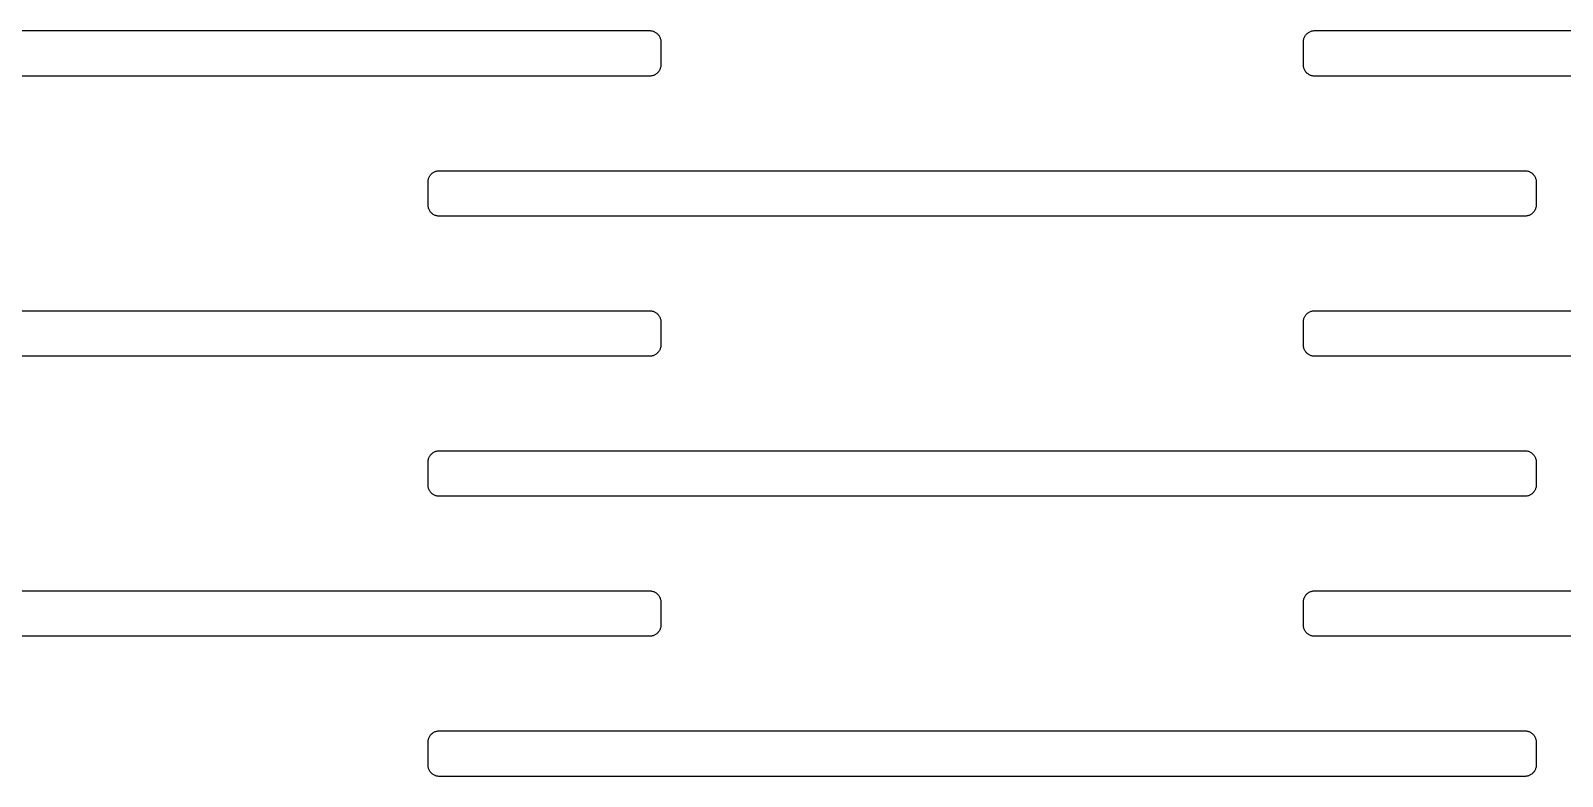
# Model space of a CAD drawing. Header units: metres. Extents: x -218 to 218, y -218 to 218.
# Drawn here: x 69.33 to 113.07, y 4.68 to 25.98 of the extents above; entities that cross this region are included whole.
import ezdxf

# ---------------------------------------------------------------- set-up
doc = ezdxf.new("R2010")
doc.units = ezdxf.units.M

msp = doc.modelspace()

# ---------------------------------------------------------------- linework, layer by layer
for p, q in [((56.0028, 25.9778), (87.0028, 25.9778)), ((87.0028, 25.9778), (87.0232, 25.9771)), ((87.0232, 25.9771), (87.0435, 25.9752)), ((87.0435, 25.9752), (87.0637, 25.972)), ((87.0637, 25.972), (87.0836, 25.9676)), ((87.0836, 25.9676), (87.1032, 25.9619)), ((87.1032, 25.9619), (87.1224, 25.955)), ((87.1224, 25.955), (87.1412, 25.9469)), ((87.1412, 25.9469), (87.1594, 25.9376)), ((87.1594, 25.9376), (87.1769, 25.9272)), ((87.1769, 25.9272), (87.1938, 25.9157)), ((87.1938, 25.9157), (87.21, 25.9032)), ((87.21, 25.9032), (87.2253, 25.8897)), ((87.2253, 25.8897), (87.2397, 25.8753)), ((87.2397, 25.8753), (87.2532, 25.86)), ((87.2532, 25.86), (87.2657, 25.8438)), ((87.2657, 25.8438), (87.2772, 25.8269)), ((87.2772, 25.8269), (87.2876, 25.8094)), ((105.718, 25.8094), (105.728, 25.8269)), ((105.728, 25.8269), (105.74, 25.8438)), ((105.74, 25.8438), (105.752, 25.86)), ((105.752, 25.86), (105.766, 25.8753)), ((105.766, 25.8753), (105.78, 25.8897)), ((105.78, 25.8897), (105.796, 25.9032)), ((105.796, 25.9032), (105.812, 25.9157)), ((105.812, 25.9157), (105.829, 25.9272)), ((105.829, 25.9272), (105.846, 25.9376)), ((105.846, 25.9376), (105.864, 25.9469)), ((105.864, 25.9469), (105.883, 25.955)), ((105.883, 25.955), (105.902, 25.9619)), ((105.902, 25.9619), (105.922, 25.9676)), ((105.922, 25.9676), (105.942, 25.972)), ((105.942, 25.972), (105.962, 25.9752)), ((105.962, 25.9752), (105.982, 25.9771)), ((105.982, 25.9771), (106.003, 25.9778)), ((106.003, 25.9778), (137.003, 25.9778)), ((87.2876, 25.8094), (87.2969, 25.7912)), ((87.2969, 25.7912), (87.305, 25.7724)), ((87.305, 25.7724), (87.3119, 25.7532)), ((87.3119, 25.7532), (87.3176, 25.7336)), ((87.3176, 25.7336), (87.322, 25.7137)), ((87.322, 25.7137), (87.3252, 25.6935)), ((87.3252, 25.6935), (87.3271, 25.6732)), ((87.3271, 25.6732), (87.3278, 25.6528)), ((87.3278, 25.6528), (87.3278, 25.0028)), ((105.678, 25.6732), (105.68, 25.6935)), ((105.678, 25.6528), (105.678, 25.6732)), ((105.678, 25.0028), (105.678, 25.6528)), ((105.68, 25.6935), (105.684, 25.7137)), ((105.684, 25.7137), (105.688, 25.7336)), ((105.688, 25.7336), (105.694, 25.7532)), ((105.694, 25.7532), (105.701, 25.7724)), ((105.701, 25.7724), (105.709, 25.7912)), ((105.709, 25.7912), (105.718, 25.8094)), ((87.322, 24.9419), (87.3176, 24.922)), ((87.3252, 24.9621), (87.322, 24.9419)), ((87.3271, 24.9824), (87.3252, 24.9621)), ((87.3278, 25.0028), (87.3271, 24.9824)), ((105.678, 24.9824), (105.678, 25.0028)), ((105.68, 24.9621), (105.678, 24.9824)), ((105.684, 24.9419), (105.68, 24.9621)), ((105.688, 24.922), (105.684, 24.9419)), ((87.0028, 24.6778), (56.0028, 24.6778)), ((87.0232, 24.6784), (87.0028, 24.6778)), ((87.0435, 24.6804), (87.0232, 24.6784)), ((87.0637, 24.6835), (87.0435, 24.6804)), ((87.0836, 24.688), (87.0637, 24.6835)), ((87.1032, 24.6937), (87.0836, 24.688)), ((87.1224, 24.7006), (87.1032, 24.6937)), ((87.1412, 24.7087), (87.1224, 24.7006)), ((87.1594, 24.718), (87.1412, 24.7087)), ((87.1769, 24.7284), (87.1594, 24.718)), ((87.1938, 24.7399), (87.1769, 24.7284)), ((87.21, 24.7524), (87.1938, 24.7399)), ((87.2253, 24.7659), (87.21, 24.7524)), ((87.2397, 24.7803), (87.2253, 24.7659)), ((87.2532, 24.7956), (87.2397, 24.7803)), ((87.2657, 24.8118), (87.2532, 24.7956)), ((87.2772, 24.8286), (87.2657, 24.8118)), ((87.2876, 24.8462), (87.2772, 24.8286)), ((87.2969, 24.8644), (87.2876, 24.8462)), ((87.305, 24.8831), (87.2969, 24.8644)), ((87.3119, 24.9024), (87.305, 24.8831)), ((87.3176, 24.922), (87.3119, 24.9024)), ((105.694, 24.9024), (105.688, 24.922)), ((105.701, 24.8831), (105.694, 24.9024)), ((105.709, 24.8644), (105.701, 24.8831)), ((105.718, 24.8462), (105.709, 24.8644)), ((105.728, 24.8286), (105.718, 24.8462)), ((105.74, 24.8118), (105.728, 24.8286)), ((105.752, 24.7956), (105.74, 24.8118)), ((105.766, 24.7803), (105.752, 24.7956)), ((105.78, 24.7659), (105.766, 24.7803)), ((105.796, 24.7524), (105.78, 24.7659)), ((105.812, 24.7399), (105.796, 24.7524)), ((105.829, 24.7284), (105.812, 24.7399)), ((105.846, 24.718), (105.829, 24.7284)), ((105.864, 24.7087), (105.846, 24.718)), ((105.883, 24.7006), (105.864, 24.7087)), ((105.902, 24.6937), (105.883, 24.7006)), ((105.922, 24.688), (105.902, 24.6937)), ((105.942, 24.6835), (105.922, 24.688)), ((105.962, 24.6804), (105.942, 24.6835)), ((105.982, 24.6784), (105.962, 24.6804)), ((106.003, 24.6778), (105.982, 24.6784)), ((137.003, 24.6778), (106.003, 24.6778)), ((80.7524, 21.86), (80.7659, 21.8753)), ((80.7659, 21.8753), (80.7803, 21.8897)), ((80.7803, 21.8897), (80.7956, 21.9032)), ((80.7956, 21.9032), (80.8118, 21.9157)), ((80.8118, 21.9157), (80.8287, 21.9272)), ((80.8287, 21.9272), (80.8462, 21.9376)), ((80.8462, 21.9376), (80.8644, 21.9469)), ((80.8644, 21.9469), (80.8831, 21.955)), ((80.8831, 21.955), (80.9024, 21.9619)), ((80.9024, 21.9619), (80.922, 21.9676)), ((80.922, 21.9676), (80.9419, 21.972)), ((80.9419, 21.972), (80.9621, 21.9752)), ((80.9621, 21.9752), (80.9824, 21.9771)), ((80.9824, 21.9771), (81.0028, 21.9778)), ((81.0028, 21.9778), (112.003, 21.9778)), ((112.003, 21.9778), (112.023, 21.9771)), ((112.023, 21.9771), (112.044, 21.9752)), ((112.044, 21.9752), (112.064, 21.972)), ((112.064, 21.972), (112.084, 21.9676)), ((112.084, 21.9676), (112.103, 21.9619)), ((112.103, 21.9619), (112.122, 21.955)), ((112.122, 21.955), (112.141, 21.9469)), ((112.141, 21.9469), (112.159, 21.9376)), ((112.159, 21.9376), (112.177, 21.9272)), ((112.177, 21.9272), (112.194, 21.9157)), ((112.194, 21.9157), (112.21, 21.9032)), ((112.21, 21.9032), (112.225, 21.8897)), ((112.225, 21.8897), (112.24, 21.8753)), ((112.24, 21.8753), (112.253, 21.86)), ((80.6778, 21.6528), (80.6784, 21.6732)), ((80.6778, 21.0028), (80.6778, 21.6528)), ((80.6784, 21.6732), (80.6804, 21.6935)), ((80.6804, 21.6935), (80.6835, 21.7137)), ((80.6835, 21.7137), (80.688, 21.7336)), ((80.688, 21.7336), (80.6937, 21.7532)), ((80.6937, 21.7532), (80.7006, 21.7724)), ((80.7006, 21.7724), (80.7087, 21.7912)), ((80.7087, 21.7912), (80.718, 21.8094)), ((80.718, 21.8094), (80.7284, 21.8269)), ((80.7284, 21.8269), (80.7399, 21.8438)), ((80.7399, 21.8438), (80.7524, 21.86)), ((112.253, 21.86), (112.266, 21.8438)), ((112.266, 21.8438), (112.277, 21.8269)), ((112.277, 21.8269), (112.288, 21.8094)), ((112.288, 21.8094), (112.297, 21.7912)), ((112.297, 21.7912), (112.305, 21.7724)), ((112.305, 21.7724), (112.312, 21.7532)), ((112.312, 21.7532), (112.318, 21.7336)), ((112.318, 21.7336), (112.322, 21.7137)), ((112.322, 21.7137), (112.325, 21.6935)), ((112.325, 21.6935), (112.327, 21.6732)), ((112.327, 21.6732), (112.328, 21.6528)), ((112.328, 21.6528), (112.328, 21.0028)), ((80.6784, 20.9824), (80.6778, 21.0028)), ((112.328, 21.0028), (112.327, 20.9824)), ((80.6804, 20.9621), (80.6784, 20.9824)), ((80.6835, 20.9419), (80.6804, 20.9621)), ((80.688, 20.922), (80.6835, 20.9419)), ((80.6937, 20.9024), (80.688, 20.922)), ((80.7006, 20.8831), (80.6937, 20.9024)), ((80.7087, 20.8644), (80.7006, 20.8831)), ((80.718, 20.8462), (80.7087, 20.8644)), ((80.7284, 20.8286), (80.718, 20.8462)), ((80.7399, 20.8118), (80.7284, 20.8286)), ((80.7524, 20.7956), (80.7399, 20.8118)), ((80.7659, 20.7803), (80.7524, 20.7956)), ((80.7803, 20.7659), (80.7659, 20.7803)), ((80.7956, 20.7524), (80.7803, 20.7659)), ((80.8118, 20.7399), (80.7956, 20.7524)), ((80.8287, 20.7284), (80.8118, 20.7399)), ((80.8462, 20.718), (80.8287, 20.7284)), ((80.8644, 20.7087), (80.8462, 20.718)), ((80.8831, 20.7006), (80.8644, 20.7087)), ((80.9024, 20.6937), (80.8831, 20.7006)), ((80.922, 20.688), (80.9024, 20.6937)), ((80.9419, 20.6835), (80.922, 20.688)), ((80.9621, 20.6804), (80.9419, 20.6835)), ((80.9824, 20.6784), (80.9621, 20.6804)), ((81.0028, 20.6778), (80.9824, 20.6784)), ((112.003, 20.6778), (81.0028, 20.6778)), ((112.023, 20.6784), (112.003, 20.6778)), ((112.044, 20.6804), (112.023, 20.6784)), ((112.064, 20.6835), (112.044, 20.6804)), ((112.084, 20.688), (112.064, 20.6835)), ((112.103, 20.6937), (112.084, 20.688)), ((112.122, 20.7006), (112.103, 20.6937)), ((112.141, 20.7087), (112.122, 20.7006)), ((112.159, 20.718), (112.141, 20.7087)), ((112.177, 20.7284), (112.159, 20.718)), ((112.194, 20.7399), (112.177, 20.7284)), ((112.21, 20.7524), (112.194, 20.7399)), ((112.225, 20.7659), (112.21, 20.7524)), ((112.24, 20.7803), (112.225, 20.7659)), ((112.253, 20.7956), (112.24, 20.7803)), ((112.266, 20.8118), (112.253, 20.7956)), ((112.277, 20.8286), (112.266, 20.8118)), ((112.288, 20.8462), (112.277, 20.8286)), ((112.297, 20.8644), (112.288, 20.8462)), ((112.305, 20.8831), (112.297, 20.8644)), ((112.312, 20.9024), (112.305, 20.8831)), ((112.318, 20.922), (112.312, 20.9024)), ((112.322, 20.9419), (112.318, 20.922)), ((112.325, 20.9621), (112.322, 20.9419)), ((112.327, 20.9824), (112.325, 20.9621)), ((56.0028, 17.9778), (87.0028, 17.9778)), ((87.0028, 17.9778), (87.0232, 17.9771)), ((87.0232, 17.9771), (87.0435, 17.9752)), ((87.0435, 17.9752), (87.0637, 17.972)), ((87.0637, 17.972), (87.0836, 17.9676)), ((87.0836, 17.9676), (87.1032, 17.9619)), ((87.1032, 17.9619), (87.1224, 17.955)), ((87.1224, 17.955), (87.1412, 17.9469)), ((87.1412, 17.9469), (87.1594, 17.9376)), ((87.1594, 17.9376), (87.1769, 17.9272)), ((105.829, 17.9272), (105.846, 17.9376)), ((105.846, 17.9376), (105.864, 17.9469)), ((105.864, 17.9469), (105.883, 17.955)), ((105.883, 17.955), (105.902, 17.9619)), ((105.902, 17.9619), (105.922, 17.9676)), ((105.922, 17.9676), (105.942, 17.972)), ((105.942, 17.972), (105.962, 17.9752)), ((105.962, 17.9752), (105.982, 17.9771)), ((105.982, 17.9771), (106.003, 17.9778)), ((106.003, 17.9778), (137.003, 17.9778)), ((87.1769, 17.9272), (87.1938, 17.9157)), ((87.1938, 17.9157), (87.21, 17.9032)), ((87.21, 17.9032), (87.2253, 17.8897)), ((87.2253, 17.8897), (87.2397, 17.8753)), ((87.2397, 17.8753), (87.2532, 17.86)), ((87.2532, 17.86), (87.2657, 17.8438)), ((87.2657, 17.8438), (87.2772, 17.8269)), ((87.2772, 17.8269), (87.2876, 17.8094)), ((87.2876, 17.8094), (87.2969, 17.7912)), ((87.2969, 17.7912), (87.305, 17.7724)), ((87.305, 17.7724), (87.3119, 17.7532)), ((87.3119, 17.7532), (87.3176, 17.7336)), ((87.3176, 17.7336), (87.322, 17.7137)), ((87.322, 17.7137), (87.3252, 17.6935)), ((87.3252, 17.6935), (87.3271, 17.6732)), ((87.3271, 17.6732), (87.3278, 17.6528)), ((87.3278, 17.6528), (87.3278, 17.0028)), ((105.678, 17.6732), (105.68, 17.6935)), ((105.678, 17.6528), (105.678, 17.6732)), ((105.678, 17.0028), (105.678, 17.6528)), ((105.68, 17.6935), (105.684, 17.7137)), ((105.684, 17.7137), (105.688, 17.7336)), ((105.688, 17.7336), (105.694, 17.7532)), ((105.694, 17.7532), (105.701, 17.7724)), ((105.701, 17.7724), (105.709, 17.7912)), ((105.709, 17.7912), (105.718, 17.8094)), ((105.718, 17.8094), (105.728, 17.8269)), ((105.728, 17.8269), (105.74, 17.8438)), ((105.74, 17.8438), (105.752, 17.86)), ((105.752, 17.86), (105.766, 17.8753)), ((105.766, 17.8753), (105.78, 17.8897)), ((105.78, 17.8897), (105.796, 17.9032)), ((105.796, 17.9032), (105.812, 17.9157)), ((105.812, 17.9157), (105.829, 17.9272)), ((87.0028, 16.6778), (56.0028, 16.6778)), ((87.0232, 16.6784), (87.0028, 16.6778)), ((87.0435, 16.6804), (87.0232, 16.6784)), ((87.0637, 16.6835), (87.0435, 16.6804)), ((87.0836, 16.688), (87.0637, 16.6835)), ((87.1032, 16.6937), (87.0836, 16.688)), ((87.1224, 16.7006), (87.1032, 16.6937)), ((87.1412, 16.7087), (87.1224, 16.7006)), ((87.1594, 16.718), (87.1412, 16.7087)), ((87.1769, 16.7284), (87.1594, 16.718)), ((87.1938, 16.7399), (87.1769, 16.7284)), ((87.21, 16.7524), (87.1938, 16.7399)), ((87.2253, 16.7659), (87.21, 16.7524)), ((87.2397, 16.7803), (87.2253, 16.7659)), ((87.2532, 16.7956), (87.2397, 16.7803)), ((87.2657, 16.8118), (87.2532, 16.7956)), ((87.2772, 16.8286), (87.2657, 16.8118)), ((87.2876, 16.8462), (87.2772, 16.8286)), ((87.2969, 16.8644), (87.2876, 16.8462)), ((87.305, 16.8831), (87.2969, 16.8644)), ((87.3119, 16.9024), (87.305, 16.8831)), ((87.3176, 16.922), (87.3119, 16.9024)), ((87.322, 16.9419), (87.3176, 16.922)), ((87.3252, 16.9621), (87.322, 16.9419)), ((87.3271, 16.9824), (87.3252, 16.9621)), ((87.3278, 17.0028), (87.3271, 16.9824)), ((105.678, 16.9824), (105.678, 17.0028)), ((105.68, 16.9621), (105.678, 16.9824)), ((105.684, 16.9419), (105.68, 16.9621)), ((105.688, 16.922), (105.684, 16.9419)), ((105.694, 16.9024), (105.688, 16.922)), ((105.701, 16.8831), (105.694, 16.9024)), ((105.709, 16.8644), (105.701, 16.8831)), ((105.718, 16.8462), (105.709, 16.8644)), ((105.728, 16.8286), (105.718, 16.8462)), ((105.74, 16.8118), (105.728, 16.8286)), ((105.752, 16.7956), (105.74, 16.8118)), ((105.766, 16.7803), (105.752, 16.7956)), ((105.78, 16.7659), (105.766, 16.7803)), ((105.796, 16.7524), (105.78, 16.7659)), ((105.812, 16.7399), (105.796, 16.7524)), ((105.829, 16.7284), (105.812, 16.7399)), ((105.846, 16.718), (105.829, 16.7284)), ((105.864, 16.7087), (105.846, 16.718)), ((105.883, 16.7006), (105.864, 16.7087)), ((105.902, 16.6937), (105.883, 16.7006)), ((105.922, 16.688), (105.902, 16.6937)), ((105.942, 16.6835), (105.922, 16.688)), ((105.962, 16.6804), (105.942, 16.6835)), ((105.982, 16.6784), (105.962, 16.6804)), ((106.003, 16.6778), (105.982, 16.6784)), ((137.003, 16.6778), (106.003, 16.6778)), ((80.6778, 13.6528), (80.6784, 13.6732)), ((80.6778, 13.0028), (80.6778, 13.6528)), ((80.6784, 13.6732), (80.6804, 13.6935)), ((80.6804, 13.6935), (80.6835, 13.7137)), ((80.6835, 13.7137), (80.688, 13.7336)), ((80.688, 13.7336), (80.6937, 13.7532)), ((80.6937, 13.7532), (80.7006, 13.7724)), ((80.7006, 13.7724), (80.7087, 13.7912)), ((80.7087, 13.7912), (80.718, 13.8094)), ((80.718, 13.8094), (80.7284, 13.8269)), ((80.7284, 13.8269), (80.7399, 13.8438)), ((80.7399, 13.8438), (80.7524, 13.86)), ((80.7524, 13.86), (80.7659, 13.8753)), ((80.7659, 13.8753), (80.7803, 13.8897)), ((80.7803, 13.8897), (80.7956, 13.9032)), ((80.7956, 13.9032), (80.8118, 13.9157)), ((80.8118, 13.9157), (80.8287, 13.9272)), ((80.8287, 13.9272), (80.8462, 13.9376)), ((80.8462, 13.9376), (80.8644, 13.9469)), ((80.8644, 13.9469), (80.8831, 13.955)), ((80.8831, 13.955), (80.9024, 13.9619)), ((80.9024, 13.9619), (80.922, 13.9676)), ((80.922, 13.9676), (80.9419, 13.972)), ((80.9419, 13.972), (80.9621, 13.9752)), ((80.9621, 13.9752), (80.9824, 13.9771)), ((80.9824, 13.9771), (81.0028, 13.9778)), ((81.0028, 13.9778), (112.003, 13.9778)), ((112.003, 13.9778), (112.023, 13.9771)), ((112.023, 13.9771), (112.044, 13.9752)), ((112.044, 13.9752), (112.064, 13.972)), ((112.064, 13.972), (112.084, 13.9676)), ((112.084, 13.9676), (112.103, 13.9619)), ((112.103, 13.9619), (112.122, 13.955)), ((112.122, 13.955), (112.141, 13.9469)), ((112.141, 13.9469), (112.159, 13.9376)), ((112.159, 13.9376), (112.177, 13.9272)), ((112.177, 13.9272), (112.194, 13.9157)), ((112.194, 13.9157), (112.21, 13.9032)), ((112.21, 13.9032), (112.225, 13.8897)), ((112.225, 13.8897), (112.24, 13.8753)), ((112.24, 13.8753), (112.253, 13.86)), ((112.253, 13.86), (112.266, 13.8438)), ((112.266, 13.8438), (112.277, 13.8269)), ((112.277, 13.8269), (112.288, 13.8094)), ((112.288, 13.8094), (112.297, 13.7912)), ((112.297, 13.7912), (112.305, 13.7724)), ((112.305, 13.7724), (112.312, 13.7532)), ((112.312, 13.7532), (112.318, 13.7336)), ((112.318, 13.7336), (112.322, 13.7137)), ((112.322, 13.7137), (112.325, 13.6935)), ((112.325, 13.6935), (112.327, 13.6732)), ((112.327, 13.6732), (112.328, 13.6528)), ((112.328, 13.6528), (112.328, 13.0028)), ((80.6784, 12.9824), (80.6778, 13.0028)), ((80.6804, 12.9621), (80.6784, 12.9824)), ((80.6835, 12.9419), (80.6804, 12.9621)), ((80.688, 12.922), (80.6835, 12.9419)), ((80.6937, 12.9024), (80.688, 12.922)), ((80.7006, 12.8831), (80.6937, 12.9024)), ((80.7087, 12.8644), (80.7006, 12.8831)), ((80.718, 12.8462), (80.7087, 12.8644)), ((80.7284, 12.8286), (80.718, 12.8462)), ((80.7399, 12.8118), (80.7284, 12.8286)), ((80.7524, 12.7956), (80.7399, 12.8118)), ((80.7659, 12.7803), (80.7524, 12.7956)), ((80.7803, 12.7659), (80.7659, 12.7803)), ((80.7956, 12.7524), (80.7803, 12.7659)), ((80.8118, 12.7399), (80.7956, 12.7524)), ((80.8287, 12.7284), (80.8118, 12.7399)), ((80.8462, 12.718), (80.8287, 12.7284)), ((80.8644, 12.7087), (80.8462, 12.718)), ((80.8831, 12.7006), (80.8644, 12.7087)), ((80.9024, 12.6937), (80.8831, 12.7006)), ((80.922, 12.688), (80.9024, 12.6937)), ((80.9419, 12.6835), (80.922, 12.688)), ((112.084, 12.688), (112.064, 12.6835)), ((112.103, 12.6937), (112.084, 12.688)), ((112.122, 12.7006), (112.103, 12.6937)), ((112.141, 12.7087), (112.122, 12.7006)), ((112.159, 12.718), (112.141, 12.7087)), ((112.177, 12.7284), (112.159, 12.718)), ((112.194, 12.7399), (112.177, 12.7284)), ((112.21, 12.7524), (112.194, 12.7399)), ((112.225, 12.7659), (112.21, 12.7524)), ((112.24, 12.7803), (112.225, 12.7659)), ((112.253, 12.7956), (112.24, 12.7803)), ((112.266, 12.8118), (112.253, 12.7956)), ((112.277, 12.8286), (112.266, 12.8118)), ((112.288, 12.8462), (112.277, 12.8286)), ((112.297, 12.8644), (112.288, 12.8462)), ((112.305, 12.8831), (112.297, 12.8644)), ((112.312, 12.9024), (112.305, 12.8831)), ((112.318, 12.922), (112.312, 12.9024)), ((112.322, 12.9419), (112.318, 12.922)), ((112.325, 12.9621), (112.322, 12.9419)), ((112.327, 12.9824), (112.325, 12.9621)), ((112.328, 13.0028), (112.327, 12.9824)), ((80.9621, 12.6804), (80.9419, 12.6835)), ((80.9824, 12.6784), (80.9621, 12.6804)), ((81.0028, 12.6778), (80.9824, 12.6784)), ((112.003, 12.6778), (81.0028, 12.6778)), ((112.023, 12.6784), (112.003, 12.6778)), ((112.044, 12.6804), (112.023, 12.6784)), ((112.064, 12.6835), (112.044, 12.6804)), ((56.0028, 9.97778), (87.0028, 9.97778)), ((87.0028, 9.97778), (87.0232, 9.97714)), ((87.0232, 9.97714), (87.0435, 9.97522)), ((87.0435, 9.97522), (87.0637, 9.97203)), ((87.0637, 9.97203), (87.0836, 9.96758)), ((87.0836, 9.96758), (87.1032, 9.96188)), ((87.1032, 9.96188), (87.1224, 9.95497)), ((87.1224, 9.95497), (87.1412, 9.94685)), ((87.1412, 9.94685), (87.1594, 9.93759)), ((87.1594, 9.93759), (87.1769, 9.9272)), ((87.1769, 9.9272), (87.1938, 9.91573)), ((87.1938, 9.91573), (87.21, 9.90321)), ((87.21, 9.90321), (87.2253, 9.88971)), ((87.2253, 9.88971), (87.2397, 9.87527)), ((87.2397, 9.87527), (87.2532, 9.85995)), ((87.2532, 9.85995), (87.2657, 9.84383)), ((87.2657, 9.84383), (87.2772, 9.82693)), ((87.2772, 9.82693), (87.2876, 9.80936)), ((87.2876, 9.80936), (87.2969, 9.79117)), ((87.2969, 9.79117), (87.305, 9.77243)), ((87.305, 9.77243), (87.3119, 9.75322)), ((87.3119, 9.75322), (87.3176, 9.73361)), ((87.3176, 9.73361), (87.322, 9.71368)), ((87.322, 9.71368), (87.3252, 9.69353)), ((87.3252, 9.69353), (87.3271, 9.6732)), ((87.3271, 9.6732), (87.3278, 9.65279)), ((87.3278, 9.65279), (87.3278, 9.00279)), ((105.678, 9.6732), (105.68, 9.69353)), ((105.678, 9.65279), (105.678, 9.6732)), ((105.678, 9.00279), (105.678, 9.65279)), ((105.68, 9.69353), (105.684, 9.71368)), ((105.684, 9.71368), (105.688, 9.73361)), ((105.688, 9.73361), (105.694, 9.75322)), ((105.694, 9.75322), (105.701, 9.77243)), ((105.701, 9.77243), (105.709, 9.79117)), ((105.709, 9.79117), (105.718, 9.80936)), ((105.718, 9.80936), (105.728, 9.82693)), ((105.728, 9.82693), (105.74, 9.84383)), ((105.74, 9.84383), (105.752, 9.85995)), ((105.752, 9.85995), (105.766, 9.87527)), ((105.766, 9.87527), (105.78, 9.88971)), ((105.78, 9.88971), (105.796, 9.90321)), ((105.796, 9.90321), (105.812, 9.91573)), ((105.812, 9.91573), (105.829, 9.9272)), ((105.829, 9.9272), (105.846, 9.93759)), ((105.846, 9.93759), (105.864, 9.94685)), ((105.864, 9.94685), (105.883, 9.95497)), ((105.883, 9.95497), (105.902, 9.96188)), ((105.902, 9.96188), (105.922, 9.96758)), ((105.922, 9.96758), (105.942, 9.97203)), ((105.942, 9.97203), (105.962, 9.97522)), ((105.962, 9.97522), (105.982, 9.97714)), ((105.982, 9.97714), (106.003, 9.97778)), ((106.003, 9.97778), (137.003, 9.97778)), ((87.21, 8.75238), (87.1938, 8.73987)), ((87.2253, 8.76587), (87.21, 8.75238)), ((87.2397, 8.78032), (87.2253, 8.76587)), ((87.2532, 8.79562), (87.2397, 8.78032)), ((87.2657, 8.81177), (87.2532, 8.79562)), ((87.2772, 8.82864), (87.2657, 8.81177)), ((87.2876, 8.84622), (87.2772, 8.82864)), ((87.2969, 8.86441), (87.2876, 8.84622)), ((87.305, 8.88315), (87.2969, 8.86441)), ((87.3119, 8.90236), (87.305, 8.88315)), ((87.3176, 8.92197), (87.3119, 8.90236)), ((87.322, 8.94189), (87.3176, 8.92197)), ((87.3252, 8.96205), (87.322, 8.94189)), ((87.3271, 8.98239), (87.3252, 8.96205)), ((87.3278, 9.00279), (87.3271, 8.98239)), ((105.678, 8.98239), (105.678, 9.00279)), ((105.68, 8.96205), (105.678, 8.98239)), ((105.684, 8.94189), (105.68, 8.96205)), ((105.688, 8.92197), (105.684, 8.94189)), ((105.694, 8.90236), (105.688, 8.92197)), ((105.701, 8.88315), (105.694, 8.90236)), ((105.709, 8.86441), (105.701, 8.88315)), ((105.718, 8.84622), (105.709, 8.86441)), ((105.728, 8.82864), (105.718, 8.84622)), ((105.74, 8.81177), (105.728, 8.82864)), ((105.752, 8.79562), (105.74, 8.81177)), ((105.766, 8.78032), (105.752, 8.79562)), ((105.78, 8.76587), (105.766, 8.78032)), ((105.796, 8.75238), (105.78, 8.76587)), ((105.812, 8.73987), (105.796, 8.75238)), ((87.0028, 8.6778), (56.0028, 8.6778)), ((87.0232, 8.67844), (87.0028, 8.6778)), ((87.0435, 8.68036), (87.0232, 8.67844)), ((87.0637, 8.68355), (87.0435, 8.68036)), ((87.0836, 8.688), (87.0637, 8.68355)), ((87.1032, 8.6937), (87.0836, 8.688)), ((87.1224, 8.70061), (87.1032, 8.6937)), ((87.1412, 8.70872), (87.1224, 8.70061)), ((87.1594, 8.71799), (87.1412, 8.70872)), ((87.1769, 8.72838), (87.1594, 8.71799)), ((87.1938, 8.73987), (87.1769, 8.72838)), ((105.829, 8.72838), (105.812, 8.73987)), ((105.846, 8.71799), (105.829, 8.72838)), ((105.864, 8.70872), (105.846, 8.71799)), ((105.883, 8.70061), (105.864, 8.70872)), ((105.902, 8.6937), (105.883, 8.70061)), ((105.922, 8.688), (105.902, 8.6937)), ((105.942, 8.68355), (105.922, 8.688)), ((105.962, 8.68036), (105.942, 8.68355)), ((105.982, 8.67844), (105.962, 8.68036)), ((106.003, 8.6778), (105.982, 8.67844)), ((137.003, 8.6778), (106.003, 8.6778)), ((80.6784, 5.6732), (80.6804, 5.69353)), ((80.6804, 5.69353), (80.6835, 5.71368)), ((80.6835, 5.71368), (80.688, 5.73361)), ((80.688, 5.73361), (80.6937, 5.75322)), ((80.6937, 5.75322), (80.7006, 5.77243)), ((80.7006, 5.77243), (80.7087, 5.79117)), ((80.7087, 5.79117), (80.718, 5.80936)), ((80.718, 5.80936), (80.7284, 5.82693)), ((80.7284, 5.82693), (80.7399, 5.84383)), ((80.7399, 5.84383), (80.7524, 5.85995)), ((80.7524, 5.85995), (80.7659, 5.87527)), ((80.7659, 5.87527), (80.7803, 5.88971)), ((80.7803, 5.88971), (80.7956, 5.90321)), ((80.7956, 5.90321), (80.8118, 5.91573)), ((80.8118, 5.91573), (80.8287, 5.9272)), ((80.8287, 5.9272), (80.8462, 5.93759)), ((80.8462, 5.93759), (80.8644, 5.94685)), ((80.8644, 5.94685), (80.8831, 5.95497)), ((80.8831, 5.95497), (80.9024, 5.96188)), ((80.9024, 5.96188), (80.922, 5.96758)), ((80.922, 5.96758), (80.9419, 5.97203)), ((80.9419, 5.97203), (80.9621, 5.97522)), ((80.9621, 5.97522), (80.9824, 5.97714)), ((80.9824, 5.97714), (81.0028, 5.97778)), ((81.0028, 5.97778), (112.003, 5.97778)), ((112.003, 5.97778), (112.023, 5.97714)), ((112.023, 5.97714), (112.044, 5.97522)), ((112.044, 5.97522), (112.064, 5.97203)), ((112.064, 5.97203), (112.084, 5.96758)), ((112.084, 5.96758), (112.103, 5.96188)), ((112.103, 5.96188), (112.122, 5.95497)), ((112.122, 5.95497), (112.141, 5.94685)), ((112.141, 5.94685), (112.159, 5.93759)), ((112.159, 5.93759), (112.177, 5.9272)), ((112.177, 5.9272), (112.194, 5.91573)), ((112.194, 5.91573), (112.21, 5.90321)), ((112.21, 5.90321), (112.225, 5.88971)), ((112.225, 5.88971), (112.24, 5.87527)), ((112.24, 5.87527), (112.253, 5.85995)), ((112.253, 5.85995), (112.266, 5.84383)), ((112.266, 5.84383), (112.277, 5.82693)), ((112.277, 5.82693), (112.288, 5.80936)), ((112.288, 5.80936), (112.297, 5.79117)), ((112.297, 5.79117), (112.305, 5.77243)), ((112.305, 5.77243), (112.312, 5.75322)), ((112.312, 5.75322), (112.318, 5.73361)), ((112.318, 5.73361), (112.322, 5.71368)), ((112.322, 5.71368), (112.325, 5.69353)), ((112.325, 5.69353), (112.327, 5.6732)), ((80.6778, 5.65279), (80.6784, 5.6732)), ((80.6778, 5.00279), (80.6778, 5.65279)), ((112.327, 5.6732), (112.328, 5.65279)), ((112.328, 5.65279), (112.328, 5.00279)), ((80.6784, 4.98239), (80.6778, 5.00279)), ((80.6804, 4.96205), (80.6784, 4.98239)), ((80.6835, 4.94189), (80.6804, 4.96205)), ((80.688, 4.92197), (80.6835, 4.94189)), ((80.6937, 4.90236), (80.688, 4.92197)), ((80.7006, 4.88315), (80.6937, 4.90236)), ((80.7087, 4.86441), (80.7006, 4.88315)), ((80.718, 4.84622), (80.7087, 4.86441)), ((80.7284, 4.82864), (80.718, 4.84622)), ((80.7399, 4.81177), (80.7284, 4.82864)), ((112.277, 4.82864), (112.266, 4.81177)), ((112.288, 4.84622), (112.277, 4.82864)), ((112.297, 4.86441), (112.288, 4.84622)), ((112.305, 4.88315), (112.297, 4.86441)), ((112.312, 4.90236), (112.305, 4.88315)), ((112.318, 4.92197), (112.312, 4.90236)), ((112.322, 4.94189), (112.318, 4.92197)), ((112.325, 4.96205), (112.322, 4.94189)), ((112.327, 4.98239), (112.325, 4.96205)), ((112.328, 5.00279), (112.327, 4.98239)), ((80.7524, 4.79562), (80.7399, 4.81177)), ((80.7659, 4.78032), (80.7524, 4.79562)), ((80.7803, 4.76587), (80.7659, 4.78032)), ((80.7956, 4.75238), (80.7803, 4.76587)), ((80.8118, 4.73987), (80.7956, 4.75238)), ((80.8287, 4.72838), (80.8118, 4.73987)), ((80.8462, 4.71799), (80.8287, 4.72838)), ((80.8644, 4.70872), (80.8462, 4.71799)), ((80.8831, 4.70061), (80.8644, 4.70872)), ((80.9024, 4.6937), (80.8831, 4.70061)), ((80.922, 4.688), (80.9024, 4.6937)), ((80.9419, 4.68355), (80.922, 4.688)), ((80.9621, 4.68036), (80.9419, 4.68355)), ((80.9824, 4.67844), (80.9621, 4.68036)), ((81.0028, 4.6778), (80.9824, 4.67844)), ((112.003, 4.6778), (81.0028, 4.6778)), ((112.023, 4.67844), (112.003, 4.6778)), ((112.044, 4.68036), (112.023, 4.67844)), ((112.064, 4.68355), (112.044, 4.68036)), ((112.084, 4.688), (112.064, 4.68355)), ((112.103, 4.6937), (112.084, 4.688)), ((112.122, 4.70061), (112.103, 4.6937)), ((112.141, 4.70872), (112.122, 4.70061)), ((112.159, 4.71799), (112.141, 4.70872)), ((112.177, 4.72838), (112.159, 4.71799)), ((112.194, 4.73987), (112.177, 4.72838)), ((112.21, 4.75238), (112.194, 4.73987)), ((112.225, 4.76587), (112.21, 4.75238)), ((112.24, 4.78032), (112.225, 4.76587)), ((112.253, 4.79562), (112.24, 4.78032)), ((112.266, 4.81177), (112.253, 4.79562))]:
    msp.add_line(p, q)

doc.saveas('drawing.dxf')
